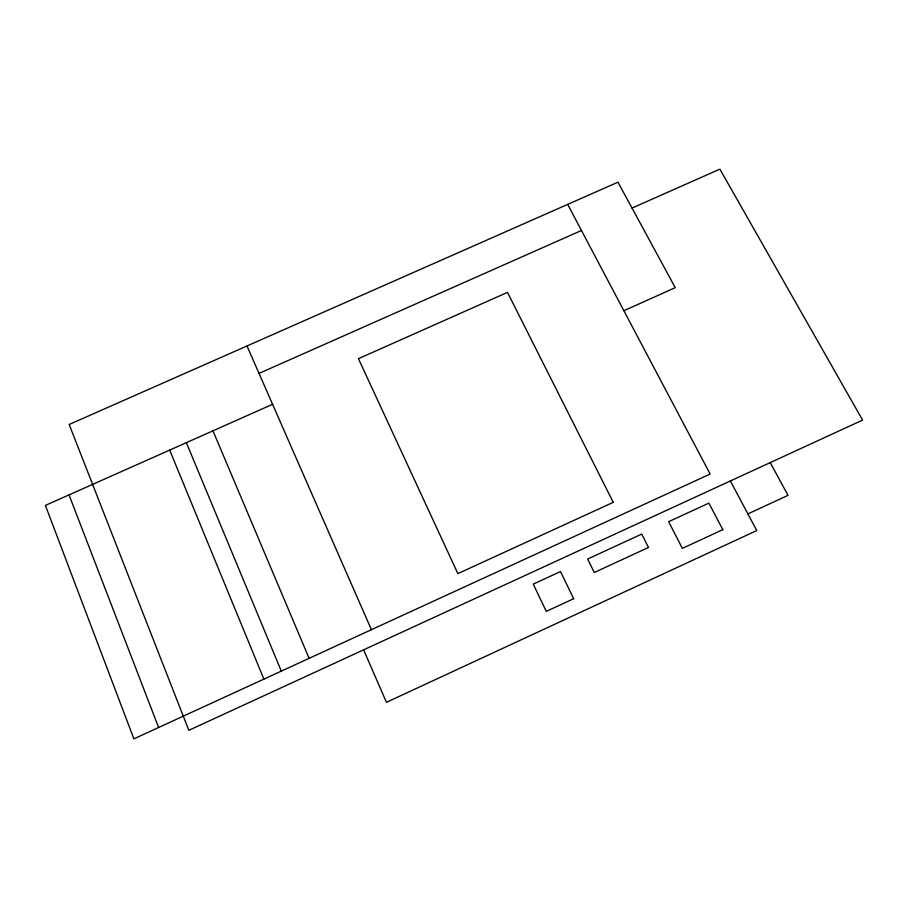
<?xml version="1.0" encoding="UTF-8"?>
<svg xmlns="http://www.w3.org/2000/svg" width="908" height="908" viewBox="0 0 908 908"><rect width="100%" height="100%" fill="white"/><g stroke="black" fill="none" stroke-linecap="round" stroke-linejoin="round"><path stroke-width="1.36" d="M747.897 513.905L788.019 495.348L770.245 462.615M623.853 310.729L675.257 287.666L617.973 182.179L69.178 424.479L188.819 730.327L862.6 420.086L719.874 169.138L632.036 208.068M272.57 404.287L45.4 505.416L133.885 738.862L710.147 474.033L567.682 204.391M259.018 373.404L581.46 230.484M730.373 480.968L756.75 530.556L386.433 702.315L363.609 649.844M246.999 345.971L371.417 629.698M212.96 430.823L309.117 658.334M186.356 442.673L281.298 671.114M169.683 450.096L263.876 679.127M69.042 494.894L158.616 727.501M648.494 547.456L594.286 572.505L587.646 559.022L641.729 534.086L648.494 547.456M573.663 598.701L546.275 611.379L533.257 584.105L560.497 571.552L573.663 598.701M722.802 529.659L682.362 548.375L668.64 521.68L708.876 503.123L722.802 529.659M613.263 502.328L457.859 573.618L358.444 358.671L507.481 292.376L613.263 502.328"/></g></svg>
